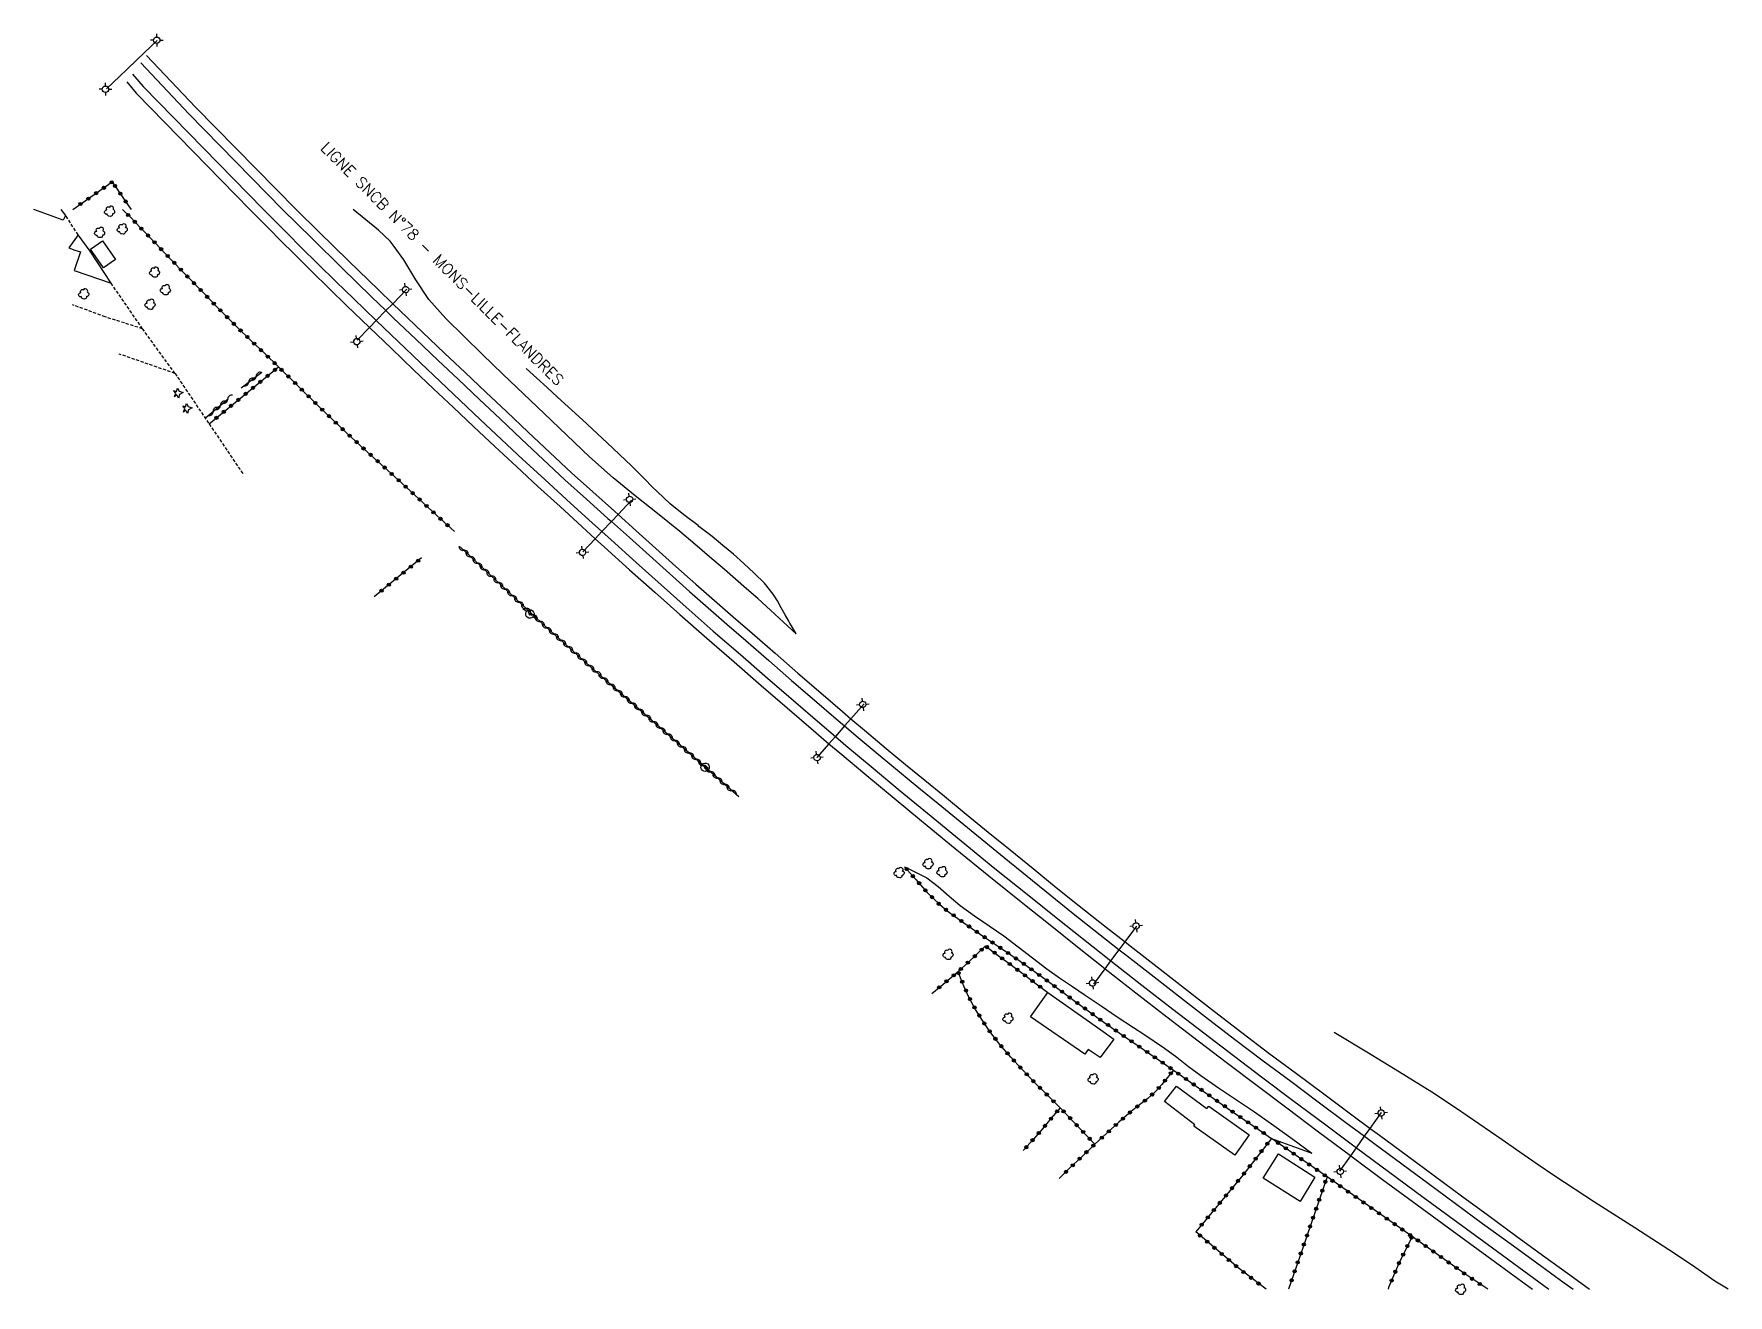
# Model space of a CAD drawing. Header units: millimetres. Extents: x 85000 to 86000, y 139999 to 141000.
# Drawn here: x 85077.6 to 85345.9, y 139999.1 to 140198.8 of the extents above; entities that cross this region are included whole.
import ezdxf
from ezdxf.enums import TextEntityAlignment as Align

# ---------------------------------------------------------------- set-up
doc = ezdxf.new("R2010")
doc.units = ezdxf.units.MM
doc.linetypes.add('DASHED', pattern=[0.75, 0.5, -0.25])
doc.layers.get('0').update_dxf_attribs({"linetype": 'CONTINUOUS'})
for name, color, linetype in [('W0104', 1, 'CONTINUOUS'), ('W0112', 1, 'DASHED'), ('W0211', 2, 'CONTINUOUS'), ('W0214', 2, 'CONTINUOUS'), ('W0300', 7, 'CONTINUOUS'), ('W0303', 7, 'CONTINUOUS'), ('W0310', 3, 'CONTINUOUS'), ('W0322', 7, 'CONTINUOUS'), ('W0323', 7, 'CONTINUOUS'), ('W0473', 7, 'CONTINUOUS'), ('W0610', 7, 'CONTINUOUS'), ('W0611', 7, 'CONTINUOUS'), ('W0700', 7, 'CONTINUOUS'), ('W0989', 7, 'CONTINUOUS')]:
    doc.layers.add(name, color=color, linetype=linetype)
doc.styles.get("Standard").update_dxf_attribs({"font": 'romans.shx', "width": 0.85})

# ---------------------------------------------------------------- blocks, each defined once
blk = doc.blocks.new('T303')
for p, q in [((-0.77, 0), (-0.28, 0.21)), ((-0.28, -0.21), (-0.77, 0)), ((-0.28, 0.21), (0, 0.83)), ((0, 0.83), (0.28, 0.21)), ((0.28, 0.21), (0.83, 0)), ((0.83, 0), (0.28, -0.21)), ((-0.49, -0.63), (-0.28, -0.21)), ((0, -0.35), (-0.49, -0.63)), ((0.56, -0.63), (0, -0.35)), ((0.28, -0.21), (0.56, -0.63))]:
    blk.add_line(p, q)
blk = doc.blocks.new('T610')
for p, q in [((-0.500001, 0), (-1.000002, 0)), ((0, 0.500001), (0, 1.000002)), ((0.500001, 0), (1.000002, 0)), ((0, -0.500001), (0, -1.000002))]:
    blk.add_line(p, q)
blk.add_ellipse((0, 0), major_axis=(-0.353554, 0.353554), ratio=1, start_param=3.926990817, end_param=10.2101761242)
blk = doc.blocks.new('T300')
for p, q in [((-0.8, 0.51), (-0.86, 0.34)), ((-0.86, 0.34), (-0.86, 0.17)), ((-0.86, 0.17), (-0.74, 0.06)), ((-0.69, 0.63), (-0.8, 0.51)), ((-0.8, -0.06), (-0.74, 0.06)), ((-0.74, 0.06), (-0.69, 0.11)), ((-0.57, 0.69), (-0.69, 0.63)), ((-0.46, 0.69), (-0.57, 0.69)), ((-0.29, 0.63), (-0.46, 0.69)), ((-0.29, 0.63), (-0.17, 0.74)), ((-0.23, 0.57), (-0.29, 0.63)), ((-0.17, 0.74), (-0.06, 0.8)), ((-0.06, 0.8), (0.06, 0.8)), ((0.06, 0.8), (0.23, 0.74)), ((0.23, 0.74), (0.34, 0.63)), ((0.34, 0.63), (0.4, 0.51)), ((0.46, 0.46), (0.34, 0.46)), ((0.4, 0.51), (0.4, 0.46)), ((0.57, 0.4), (0.46, 0.46)), ((0.57, 0.4), (0.69, 0.29)), ((0.69, 0.29), (0.74, 0.17)), ((0.74, 0.06), (0.69, -0.17)), ((0.74, 0.17), (0.74, 0.06)), ((-0.8, -0.17), (-0.8, -0.06)), ((-0.8, -0.23), (-0.8, -0.17)), ((-0.74, -0.34), (-0.8, -0.23)), ((-0.69, -0.4), (-0.74, -0.34)), ((-0.51, -0.46), (-0.69, -0.4)), ((-0.4, -0.46), (-0.51, -0.46)), ((-0.4, -0.46), (-0.34, -0.46)), ((-0.34, -0.46), (-0.34, -0.4)), ((-0.34, -0.51), (-0.34, -0.46)), ((-0.29, -0.63), (-0.34, -0.51)), ((-0.17, -0.74), (-0.29, -0.63)), ((-0.06, -0.8), (-0.17, -0.74)), ((0.06, -0.8), (-0.06, -0.8)), ((0.17, -0.74), (0.06, -0.8)), ((0.23, -0.69), (0.17, -0.74)), ((0.29, -0.46), (0.23, -0.46)), ((0.29, -0.63), (0.23, -0.69)), ((0.46, -0.4), (0.29, -0.46)), ((0.34, -0.51), (0.29, -0.63)), ((0.34, -0.51), (0.34, -0.46)), ((0.57, -0.34), (0.46, -0.4)), ((0.63, -0.29), (0.57, -0.34)), ((0.69, -0.17), (0.63, -0.29))]:
    blk.add_line(p, q)
blk = doc.blocks.new('croix')
for p, q in [((-3, 0), (3, 0)), ((0, -3), (0, 3))]:
    blk.add_line(p, q)
blk = doc.blocks.new('T818')
at = {"color": 16, "linetype": 'Continuous', "xscale": 0.0001666666666666667, "yscale": 0.0001666666666666667}
blk.add_blockref('croix', (0, 0), dxfattribs=at)
blk = doc.blocks.new('T473')
for p, q in [((-0.166667, 0.166667), (0.166667, -0.166667)), ((-0.166667, -0.166667), (0.166667, 0.166667)), ((0.500001, 0.500001), (1.000002, 1.000002)), ((-1.000002, -1.000002), (-0.500001, -0.500001))]:
    blk.add_line(p, q)
blk.add_ellipse((0, 0), major_axis=(0.471405, 0.471405), ratio=1, start_param=5.4977871438, end_param=11.780972451)
blk = doc.blocks.new('t323o')
at = {"color": 0, "linetype": 'Continuous'}
for radius in [0.25, 0.15]:
    blk.add_circle((0, 0), radius, dxfattribs=at)
blk = doc.blocks.new('t310o')
at = {"color": 0, "linetype": 'Continuous'}
for centre, start, end in [((-0.5, 0.38), 216.8699, 323.1304), ((0.5, -0.37), 36.8699, 143.1303)]:
    blk.add_arc(centre, 0.625, start, end, dxfattribs=at)
blk = doc.blocks.new('t322o')
at = {"color": 0, "linetype": 'Continuous'}
for radius in [0.25, 0.15]:
    blk.add_circle((0, 0), radius, dxfattribs=at)

msp = doc.modelspace()

# ---------------------------------------------------------------- linework, layer by layer
at = {"layer": 'W0104'}
for points in [[(85081.86, 140171), (85082.63, 140170.03), (85082.25, 140169.3), (85077.6, 140171)], [(85084.99, 140164.33), (85084.97, 140164.27)]]:
    msp.add_lwpolyline(points, dxfattribs=at)
for points in [[(85084.97, 140164.27), (85083.97, 140161.31), (85089.83, 140159.33), (85086.5, 140164.4), (85084.61, 140166.98), (85083.12, 140164.9), (85084.11, 140164.56)], [(85088.61, 140161.75), (85086.55, 140164.69), (85088.47, 140166.03), (85090.53, 140163.09)], [(85246.45, 140036.69), (85244.55, 140037.99), (85244.01, 140037.26), (85235.43, 140043.15), (85238.16, 140047.02), (85246.58, 140041.07), (85248.61, 140039.59)], [(85267.76, 140021.22), (85261.28, 140025.82), (85261.46, 140026.05), (85256.65, 140029.74), (85258.52, 140032.18), (85263.35, 140028.61), (85263.67, 140029.02), (85270.07, 140024.48)], [(85278.1, 140013.91), (85272.29, 140017.58), (85274.72, 140021.43), (85280.46, 140017.74)]]:
    msp.add_lwpolyline(points, close=True, dxfattribs=at)
at = {"layer": 'W0112'}
for points in [[(85084.61, 140166.98), (85082.63, 140170.03)], [(85099.95, 140145.03), (85094.8, 140152.1), (85089.83, 140159.33)], [(85094.8, 140152.1), (85088.89, 140153.98), (85083.72, 140155.89)], [(85099.95, 140145.03), (85091.13, 140148.09)], [(85099.95, 140145.03), (85105.35, 140137.04), (85110.72, 140129.09)]]:
    msp.add_lwpolyline(points, dxfattribs=at)
at = {"layer": 'W0211'}
for points in [[(85198.32, 140103.77), (85197.73, 140104.77), (85197.32, 140105.48), (85197.15, 140105.78), (85196.57, 140106.79), (85195.96, 140107.89), (85195.35, 140109), (85194.69, 140110.06), (85193.28, 140111.8), (85191.68, 140113.4), (85190.02, 140114.94), (85188.39, 140116.4), (85186.7, 140117.8), (85185, 140119.19), (85182.92, 140120.81), (85182.78, 140120.92), (85180.54, 140122.62), (85178.36, 140124.4), (85176.29, 140126.34), (85175.59, 140127.04), (85174.28, 140128.36), (85172.26, 140130.37), (85168.39, 140134.04), (85164.48, 140137.67), (85160.54, 140141.28), (85158.89, 140142.79), (85157.23, 140144.3), (85155.56, 140145.81)], [(85273.6, 140023.89), (85279.98, 140021.57)]]:
    msp.add_lwpolyline(points, dxfattribs=at)
at = {"layer": 'W0214'}
for points in [[(85198.32, 140103.77), (85196.29, 140105.65), (85194.27, 140107.52), (85192.23, 140109.38), (85190.47, 140110.92), (85188.71, 140112.45), (85186.94, 140113.97), (85184.6, 140115.99), (85182.25, 140118.01), (85179.88, 140120), (85176.36, 140122.83), (85172.8, 140125.62), (85169.31, 140128.49), (85165.61, 140131.83), (85161.99, 140135.26), (85158.39, 140138.7), (85155.12, 140141.79), (85151.87, 140144.89), (85148.66, 140148.02), (85145.74, 140150.86), (85142.85, 140153.72), (85140.16, 140156.75), (85138.1, 140159.82), (85136.21, 140163.02), (85134.64, 140165.12), (85134.02, 140165.95), (85132.16, 140167.72), (85130.15, 140169.36), (85128.14, 140171)], [(85215.49, 140066.91), (85216.66, 140066.34), (85217.84, 140065.76), (85218.98, 140065.13), (85220.81, 140063.78), (85222.54, 140062.25), (85224.29, 140060.77), (85226.57, 140059.14), (85228.89, 140057.58), (85231.18, 140055.98), (85233.47, 140054.24), (85235.72, 140052.47), (85238.01, 140050.74), (85240.02, 140049.33), (85242.05, 140047.97), (85244.08, 140046.6), (85246.62, 140044.88), (85249.16, 140043.16), (85251.71, 140041.45), (85253.36, 140040.38), (85255.01, 140039.3), (85256.64, 140038.2), (85258.57, 140036.77), (85260.46, 140035.3), (85262.38, 140033.86), (85265.2, 140031.91), (85268.05, 140030.01), (85270.9, 140028.08), (85273.94, 140025.93), (85276.96, 140023.75), (85279.98, 140021.57)], [(85345.89, 140000), (85343.81, 140001.31), (85340.61, 140003.49), (85337.41, 140005.67), (85331.1, 140009.74), (85324.76, 140013.79), (85318.48, 140017.91), (85315.68, 140019.81), (85312.89, 140021.73), (85310.1, 140023.65), (85306.41, 140026.19), (85302.72, 140028.72), (85299, 140031.2), (85293.88, 140034.41), (85288.7, 140037.53), (85283.52, 140040.65)]]:
    msp.add_lwpolyline(points, dxfattribs=at)
at = {"layer": 'W0310'}
for points in [[(85110.43, 140142.75), (85113.69, 140145.25)], [(85104.83, 140138.05), (85108.37, 140140.99)], [(85189.23, 140077.98), (85180.42, 140085.75), (85167.67, 140096.88), (85157.91, 140105.58), (85145.09, 140117.56)]]:
    msp.add_lwpolyline(points, dxfattribs=at)
at = {"layer": 'W0322'}
msp.add_lwpolyline([(85215.49, 140066.91), (85217.28, 140064.88), (85219.07, 140062.84), (85220.99, 140060.96), (85222.24, 140059.95), (85223.55, 140058.99), (85224.86, 140058.05), (85227.81, 140055.98), (85230.81, 140053.98), (85233.79, 140051.95), (85238.04, 140048.88), (85242.25, 140045.76), (85246.49, 140042.69), (85249.98, 140040.26), (85253.49, 140037.86), (85256.99, 140035.45), (85258.05, 140034.7), (85260.4, 140033.06), (85263.8, 140030.66), (85267.21, 140028.27), (85269.34, 140026.81), (85271.47, 140025.35), (85273.6, 140023.89)], dxfattribs=at)
at = {"layer": 'W0323'}
for points in [[(85083.76, 140171), (85088.05, 140173.98), (85090.02, 140175.34)], [(85090.02, 140175.34), (85092.61, 140171.57), (85093, 140171)], [(85144.2, 140119.97), (85141.4, 140122.55), (85138.6, 140125.13), (85135.8, 140127.71), (85132.6, 140130.62), (85129.39, 140133.52), (85126.21, 140136.46), (85122.9, 140139.64), (85119.63, 140142.85), (85116.35, 140146.06), (85114.15, 140148.16), (85111.95, 140150.25), (85109.77, 140152.37), (85107.01, 140155.14), (85104.28, 140157.94), (85101.55, 140160.76), (85099.2, 140163.19), (85096.85, 140165.64), (85094.5, 140168.08), (85092.88, 140169.75), (85091.66, 140171)], [(85105.35, 140137.04), (85116.35, 140146.06)], [(85138.97, 140115.8), (85131.49, 140109.67)], [(85219.82, 140046.85), (85221.23, 140048.02), (85222.65, 140049.19), (85223.95, 140050.31), (85224.04, 140050.39), (85225.48, 140051.7), (85226.89, 140053.03), (85228.31, 140054.37)], [(85228.31, 140054.37), (85229.53, 140053.45), (85230.75, 140052.54), (85231.98, 140051.62), (85234.04, 140050.09), (85236.1, 140048.55), (85238.16, 140047.02)], [(85240.13, 140028.73), (85238.09, 140030.75), (85236.04, 140032.77), (85234.06, 140034.85), (85232.3, 140036.77), (85230.58, 140038.75), (85228.99, 140040.8), (85227.82, 140042.54), (85226.72, 140044.33), (85225.73, 140046.17), (85225.1, 140047.54), (85224.52, 140048.92), (85223.95, 140050.31)], [(85258.05, 140034.7), (85257.13, 140033.55), (85256.21, 140032.41), (85255.23, 140031.32), (85253.99, 140030.22), (85252.67, 140029.2), (85251.36, 140028.16), (85249.42, 140026.46), (85247.51, 140024.73), (85245.61, 140023)], [(85239.95, 140017.57), (85241.57, 140019.11), (85243.59, 140021.05), (85245.61, 140023), (85240.13, 140028.73), (85238.72, 140027.08), (85237.31, 140025.42), (85235.89, 140023.78), (85234.32, 140022.01), (85234.25, 140021.93)], [(85273.6, 140023.89), (85269.05, 140018.1), (85261.59, 140009.08)], [(85307.83, 140000), (85304.04, 140002.55), (85296.3, 140008.07), (85295.85, 140008.38), (85282.38, 140017.79), (85279.25, 140019.98), (85273.6, 140023.89)], [(85282.38, 140017.79), (85277.9, 140004.73), (85276.29, 140000)], [(85272.74, 140000), (85268.3, 140003.4), (85261.59, 140009.08)], [(85295.85, 140008.38), (85293.69, 140003.97), (85292.14, 140000.28), (85292.05, 140000)]]:
    msp.add_lwpolyline(points, dxfattribs=at)
at = {"layer": 'W0611'}
for points in [[(85097.15, 140197.75), (85095.03, 140195.73), (85093.92, 140194.68), (85092.32, 140193.16), (85091.22, 140192.11), (85089.09, 140190.08)], [(85128.79, 140150.27), (85130.76, 140152.29), (85131.82, 140153.39), (85133.36, 140154.97), (85134.43, 140156.06), (85136.68, 140158.39)], [(85164.53, 140116.76), (85166.51, 140118.86), (85167.56, 140119.97), (85169.07, 140121.57), (85170.12, 140122.68), (85172.26, 140124.95)], [(85209.07, 140092.72), (85206.99, 140090.35), (85205.98, 140089.2), (85204.52, 140087.55), (85203.51, 140086.4), (85201.61, 140084.23)], [(85245.43, 140048.34), (85247.24, 140050.77), (85248.15, 140052), (85249.48, 140053.77), (85250.39, 140055), (85252.25, 140057.5)], [(85284.43, 140018.72), (85286.14, 140021.14), (85287.03, 140022.39), (85288.33, 140024.24), (85289.22, 140025.49), (85291.01, 140028.02)]]:
    msp.add_lwpolyline(points, dxfattribs=at)
at = {"layer": 'W0700'}
for points in [[(85116.99, 140171), (85102.12, 140186.12), (85094.55, 140194.18)], [(85119.14, 140171), (85103.22, 140187.19), (85095.43, 140195.38)], [(85092.31, 140191.18), (85093.8, 140189.38), (85111.82, 140171)], [(85093.21, 140192.39), (85094.9, 140190.44), (85113.96, 140171)], [(85111.82, 140171), (85114.82, 140167.95), (85116.78, 140165.98), (85118.75, 140164), (85121.55, 140161.23), (85124.36, 140158.48), (85127.18, 140155.74), (85130.69, 140152.35), (85130.76, 140152.29), (85134.21, 140148.97), (85137.74, 140145.6), (85140.89, 140142.61), (85144.04, 140139.62), (85147.21, 140136.64), (85150.6, 140133.46), (85154.01, 140130.3), (85157.43, 140127.14), (85160.94, 140123.93), (85164.45, 140120.72), (85166.51, 140118.86), (85167.98, 140117.52), (85171.94, 140113.95), (85175.91, 140110.39), (85179.9, 140106.84), (85184.18, 140103.08), (85188.47, 140099.34), (85192.78, 140095.62), (85196.91, 140092.05), (85201.05, 140088.49), (85203.51, 140086.4), (85205.22, 140084.95), (85209.51, 140081.34), (85213.82, 140077.76), (85218.15, 140074.18), (85223.48, 140069.82), (85228.84, 140065.47), (85234.2, 140061.15), (85238.52, 140057.69), (85242.85, 140054.24), (85247.19, 140050.81), (85247.24, 140050.77), (85252.1, 140046.97), (85257.02, 140043.16), (85261.96, 140039.37), (85266.63, 140035.82), (85271.32, 140032.27), (85276, 140028.75), (85281.05, 140024.95), (85286.11, 140021.17), (85286.14, 140021.14), (85291.19, 140017.4), (85296.68, 140013.36), (85302.19, 140009.33), (85307.69, 140005.32), (85312.61, 140001.71), (85314.93, 140000)], [(85113.96, 140171), (85115.91, 140169.03), (85117.87, 140167.05), (85119.83, 140165.09), (85122.62, 140162.32), (85125.43, 140159.58), (85128.25, 140156.84), (85131.75, 140153.45), (85131.82, 140153.39), (85135.27, 140150.08), (85138.8, 140146.71), (85141.94, 140143.72), (85145.09, 140140.73), (85148.25, 140137.75), (85151.65, 140134.58), (85155.05, 140131.42), (85158.46, 140128.27), (85161.97, 140125.06), (85165.48, 140121.85), (85167.56, 140119.97), (85169.01, 140118.66), (85172.96, 140115.09), (85176.93, 140111.53), (85180.91, 140107.99), (85185.18, 140104.23), (85189.48, 140100.5), (85193.78, 140096.77), (85197.91, 140093.21), (85202.05, 140089.65), (85204.52, 140087.55), (85206.2, 140086.12), (85210.49, 140082.51), (85214.8, 140078.93), (85219.12, 140075.37), (85224.45, 140071), (85229.8, 140066.66), (85235.16, 140062.34), (85239.48, 140058.88), (85243.8, 140055.44), (85248.14, 140052.01), (85248.15, 140052), (85253.04, 140048.18), (85257.96, 140044.37), (85262.89, 140040.59), (85267.56, 140037.03), (85272.24, 140033.5), (85276.92, 140029.97), (85281.97, 140026.18), (85287.03, 140022.39), (85292.1, 140018.63), (85297.59, 140014.59), (85303.09, 140010.57), (85308.6, 140006.55), (85313.52, 140002.94), (85317.52, 140000)], [(85116.99, 140171), (85121.68, 140166.38), (85126.37, 140161.75), (85131.08, 140157.15), (85133.36, 140154.97), (85134.57, 140153.8), (85138.07, 140150.47), (85141.57, 140147.14), (85144.85, 140144.04), (85148.14, 140140.95), (85151.42, 140137.86), (85154.83, 140134.62), (85158.25, 140131.39), (85161.69, 140128.18), (85165.09, 140125.11), (85168.51, 140122.06), (85169.07, 140121.57), (85171.93, 140119.02), (85175.08, 140116.17), (85178.23, 140113.32), (85181.4, 140110.49), (85184.37, 140107.89), (85187.36, 140105.31), (85190.34, 140102.73), (85193.96, 140099.57), (85197.58, 140096.41), (85201.21, 140093.27), (85204.66, 140090.32), (85205.98, 140089.2), (85208.13, 140087.39), (85211.61, 140084.47), (85214.67, 140081.93), (85217.74, 140079.42), (85220.82, 140076.9), (85224.28, 140074.06), (85227.76, 140071.23), (85231.23, 140068.39), (85234.87, 140065.42), (85238.52, 140062.46), (85242.18, 140059.51), (85246.45, 140056.14), (85249.48, 140053.77), (85250.73, 140052.8), (85255.02, 140049.46), (85259.32, 140046.11), (85263.62, 140042.77), (85267.94, 140039.46), (85272.28, 140036.19), (85276.63, 140032.94), (85280.98, 140029.7), (85285.38, 140026.42), (85288.33, 140024.24), (85289.79, 140023.16), (85294.2, 140019.89), (85298.47, 140016.73), (85302.74, 140013.58), (85307.02, 140010.44), (85311.32, 140007.3), (85315.62, 140004.17), (85319.92, 140001.04), (85321.35, 140000)], [(85119.14, 140171), (85122.75, 140167.47), (85127.44, 140162.84), (85132.15, 140158.25), (85134.43, 140156.06), (85135.62, 140154.91), (85139.12, 140151.58), (85142.63, 140148.25), (85145.9, 140145.16), (85149.18, 140142.06), (85152.47, 140138.97), (85155.89, 140135.73), (85159.29, 140132.5), (85162.73, 140129.31), (85166.11, 140126.25), (85169.53, 140123.21), (85170.12, 140122.68), (85172.95, 140120.15), (85176.11, 140117.3), (85179.25, 140114.46), (85182.41, 140111.64), (85185.37, 140109.05), (85188.36, 140106.47), (85191.35, 140103.88), (85194.97, 140100.72), (85198.58, 140097.57), (85202.21, 140094.43), (85205.65, 140091.49), (85206.99, 140090.35), (85209.11, 140088.55), (85212.59, 140085.64), (85215.64, 140083.12), (85218.71, 140080.6), (85221.78, 140078.09), (85225.25, 140075.25), (85228.72, 140072.41), (85232.2, 140069.58), (85235.84, 140066.61), (85239.48, 140063.65), (85243.13, 140060.71), (85247.39, 140057.34), (85250.39, 140055), (85251.67, 140054), (85255.96, 140050.67), (85260.26, 140047.32), (85264.56, 140043.99), (85268.87, 140040.68), (85273.19, 140037.41), (85277.54, 140034.17), (85281.9, 140030.93), (85286.3, 140027.65), (85289.22, 140025.49), (85290.7, 140024.39), (85295.11, 140021.12), (85299.38, 140017.97), (85303.65, 140014.81), (85307.93, 140011.67), (85312.22, 140008.54), (85316.52, 140005.41), (85320.82, 140002.28), (85323.94, 140000)]]:
    msp.add_lwpolyline(points, dxfattribs=at)

# ---------------------------------------------------------------- block references
at = {"layer": 'W0300', "rotation": 276.2800217580792}
for p in [(85089.59, 140170.62), (85088, 140167.26), (85091.59, 140167.81), (85096.7, 140160.97), (85098.42, 140158.18), (85085.49, 140157.53), (85095.99, 140155.88), (85219.2, 140067.31), (85214.61, 140065.89), (85221.4, 140066.03), (85222.36, 140052.95), (85231.84, 140042.83), (85245.33, 140033.22), (85303.53, 139999.91)]:
    msp.add_blockref('T300', p, dxfattribs=at)
at = {"layer": 'W0303', "rotation": 276.2800217580792}
for p in [(85100.41, 140141.92), (85101.85, 140139.5)]:
    msp.add_blockref('T303', p, dxfattribs=at)
at = {"layer": 'W0310'}
for p, rotation in [((85112.81, 140144.58), 37.45293419228425), ((85111.62, 140143.66), 37.45293419228425), ((85105.99, 140139.01), 39.75608599122156), ((85107.14, 140139.97), 39.75608599122156), ((85108.29, 140140.93), 39.75608599122156), ((85145.67, 140117.02), 136.949309568459), ((85146.76, 140116), 136.949309568459), ((85147.86, 140114.97), 136.949309568459), ((85148.95, 140113.95), 136.949309568459), ((85150.05, 140112.92), 136.949309568459), ((85151.15, 140111.9), 136.949309568459), ((85152.24, 140110.88), 136.949309568459), ((85153.34, 140109.85), 136.949309568459), ((85154.43, 140108.83), 136.949309568459), ((85155.53, 140107.8), 136.949309568459), ((85156.63, 140106.78), 136.949309568459), ((85157.72, 140105.76), 136.949309568459), ((85158.84, 140104.75), 138.2809201902602), ((85159.96, 140103.76), 138.2809201902602), ((85161.08, 140102.76), 138.2809201902602), ((85162.2, 140101.76), 138.2809201902602), ((85163.32, 140100.76), 138.2809201902602), ((85164.44, 140099.76), 138.2809201902602), ((85165.56, 140098.76), 138.2809201902602), ((85166.68, 140097.77), 138.2809201902602), ((85167.8, 140096.77), 138.8796575726884), ((85168.93, 140095.78), 138.8796575726884), ((85170.06, 140094.8), 138.8796575726884), ((85171.19, 140093.81), 138.8796575726884), ((85172.32, 140092.82), 138.8796575726884), ((85173.45, 140091.84), 138.8796575726884), ((85174.58, 140090.85), 138.8796575726884), ((85175.71, 140089.86), 138.8796575726884), ((85176.84, 140088.88), 138.8796575726884), ((85177.97, 140087.89), 138.8796575726884), ((85179.1, 140086.9), 138.8796575726884), ((85180.23, 140085.92), 138.8796575726884), ((85181.35, 140084.93), 138.5731062618513), ((85182.48, 140083.93), 138.5731062618513), ((85183.6, 140082.94), 138.5731062618513), ((85184.73, 140081.95), 138.5731062618513), ((85185.85, 140080.96), 138.5731062618513), ((85186.98, 140079.96), 138.5731062618513), ((85188.1, 140078.97), 138.5731062618513)]:
    msp.add_blockref('t310o', p, dxfattribs=dict(at, rotation=rotation))
at = {"layer": 'W0322'}
for p, rotation in [((85215.8, 140066.55), 311.3052456268486), ((85216.79, 140065.43), 311.3052456268486), ((85217.78, 140064.3), 311.3033180765217), ((85218.77, 140063.17), 311.3033180765217), ((85219.82, 140062.1), 315.601508394661), ((85220.89, 140061.05), 315.601508394661), ((85222.05, 140060.1), 321.1789678737988), ((85223.26, 140059.21), 323.7614157146754), ((85224.47, 140058.33), 324.2726017769503), ((85225.7, 140057.46), 325.0144868404055), ((85226.93, 140056.6), 325.0144868404055), ((85228.16, 140055.75), 326.1998161820799), ((85229.41, 140054.92), 326.1998161820799), ((85230.65, 140054.08), 326.1998161820799), ((85231.89, 140053.24), 325.7328088085449), ((85233.13, 140052.39), 325.7328088085449), ((85234.36, 140051.53), 324.1889483565685), ((85235.58, 140050.66), 324.1889483565685), ((85236.8, 140049.78), 324.1889483565685), ((85238.01, 140048.9), 324.1889483565685), ((85239.22, 140048.01), 323.4997897535131), ((85240.42, 140047.12), 323.4997897535131), ((85241.63, 140046.22), 323.4997897535131), ((85242.84, 140045.34), 324.0401771881659), ((85244.05, 140044.46), 324.0401771881659), ((85245.27, 140043.58), 324.0401771881659), ((85246.48, 140042.69), 324.0401771881659), ((85247.71, 140041.84), 325.1471246856764), ((85248.94, 140040.98), 325.1471246856764), ((85250.18, 140040.12), 325.5845188662371), ((85251.41, 140039.28), 325.5845188662371), ((85252.65, 140038.43), 325.5845188662371), ((85253.89, 140037.58), 325.4463551289412), ((85255.12, 140036.73), 325.4463551289412), ((85256.36, 140035.88), 325.4463551289412), ((85257.59, 140035.02), 324.9754356575698), ((85258.82, 140034.16), 325.0014294665284), ((85260.05, 140033.3), 325.0014294665284), ((85261.27, 140032.44), 324.8366318198721), ((85262.5, 140031.58), 324.8366318198721), ((85263.73, 140030.71), 324.8366318198721), ((85264.96, 140029.85), 325.0733601774899), ((85266.19, 140028.99), 325.0733601774899), ((85267.42, 140028.14), 325.4297592949227), ((85268.65, 140027.29), 325.4297592949227), ((85269.89, 140026.43), 325.5406186879287), ((85271.12, 140025.59), 325.5406186879287), ((85272.36, 140024.74), 325.5463623915321)]:
    msp.add_blockref('t322o', p, dxfattribs=dict(at, rotation=rotation))
at = {"layer": 'W0323'}
for p, rotation in [((85088.69, 140174.42), 34.7495081074731), ((85089.92, 140175.28), 34.7495081074731), ((85090.45, 140174.71), 304.4434134425426), ((85084.99, 140171.86), 34.75351791496499), ((85086.23, 140172.71), 34.75351791496499), ((85087.46, 140173.57), 34.75351791496499), ((85091.3, 140173.48), 304.4434134425426), ((85092.15, 140172.24), 304.4434134425426), ((85092.54, 140170.1), 134.2354835775464), ((85093.59, 140169.02), 134.1464622950386), ((85094.63, 140167.95), 133.9362114713207), ((85095.67, 140166.87), 133.9362114713207), ((85096.71, 140165.79), 133.9362114713207), ((85097.75, 140164.7), 133.8167169378173), ((85098.79, 140163.62), 133.8167169378173), ((85099.83, 140162.54), 133.984011934541), ((85100.87, 140161.46), 133.984011934541), ((85101.91, 140160.38), 134.0787922369933), ((85102.96, 140159.31), 134.0787922369933), ((85104, 140158.23), 134.0787922369933), ((85105.05, 140157.15), 134.2545964255113), ((85106.09, 140156.08), 134.2545964255113), ((85107.14, 140155.01), 134.9378795548074), ((85108.2, 140153.94), 134.9378795548074), ((85109.26, 140152.88), 134.9378795548074), ((85110.33, 140151.83), 135.8797636701111), ((85111.41, 140150.79), 135.8797636701111), ((85112.49, 140149.75), 136.3861327382092), ((85113.57, 140148.71), 136.3861327382092), ((85114.66, 140147.68), 136.3997812144446), ((85115.74, 140146.64), 136.3997812144446), ((85115.79, 140145.6), 39.34776727475714), ((85116.82, 140145.6), 135.5300105942667), ((85112.31, 140142.75), 39.34776727475714), ((85113.47, 140143.7), 39.34776727475714), ((85114.63, 140144.65), 39.34776727475714), ((85117.89, 140144.55), 135.5300105942667), ((85118.97, 140143.5), 135.5300105942667), ((85120.04, 140142.45), 135.5300105942667), ((85108.83, 140139.89), 39.34776727475714), ((85109.99, 140140.84), 39.34776727475714), ((85111.15, 140141.79), 39.34776727475714), ((85121.11, 140141.4), 135.5300105942667), ((85122.18, 140140.35), 135.5300105942667), ((85106.51, 140137.99), 39.34776727475714), ((85107.67, 140138.94), 39.34776727475714), ((85123.25, 140139.3), 136.1749067908733), ((85124.33, 140138.26), 136.1749067908733), ((85125.41, 140137.22), 136.1749067908733), ((85126.5, 140136.19), 137.2479441750405), ((85127.6, 140135.17), 137.2479441750405), ((85128.71, 140134.15), 137.2479441750405), ((85129.81, 140133.14), 137.857261348832), ((85130.92, 140132.13), 137.857261348832), ((85132.04, 140131.13), 137.857261348832), ((85133.15, 140130.12), 137.7539242739932), ((85134.26, 140129.11), 137.7539242739932), ((85135.37, 140128.1), 137.7539242739932), ((85136.47, 140127.09), 137.4063279942477), ((85137.58, 140126.07), 137.4063279942477), ((85138.68, 140125.06), 137.2999702906689), ((85139.78, 140124.04), 137.2999702906689), ((85140.89, 140123.02), 137.2999702906689), ((85141.99, 140122.01), 137.3212431234077), ((85143.09, 140120.99), 137.3212431234077), ((85138.45, 140115.37), 219.3324614864791), ((85136.13, 140113.47), 219.3324614864791), ((85137.29, 140114.42), 219.3324614864791), ((85132.65, 140110.62), 219.3324614864791), ((85133.81, 140111.57), 219.3324614864791), ((85134.97, 140112.52), 219.3324614864791), ((85227.7, 140053.79), 43.3134795730402), ((85228.54, 140054.19), 323.1751402954535), ((85225.51, 140051.73), 43.27186204053477), ((85226.6, 140052.76), 43.27186204053477), ((85229.74, 140053.3), 323.1751402960005), ((85230.94, 140052.4), 323.2276717029945), ((85232.14, 140051.5), 323.2906442801907), ((85222.13, 140048.77), 39.64967003276914), ((85223.27, 140049.73), 40.65913993616203), ((85224.04, 140050.09), 112.48793507441), ((85224.4, 140050.72), 42.2915202590803), ((85224.61, 140048.71), 112.502521853896), ((85233.35, 140050.6), 323.2906442801907), ((85234.55, 140049.71), 323.3576246929373), ((85235.75, 140048.81), 323.3576246929373), ((85220.97, 140047.81), 39.69363418274219), ((85225.2, 140047.32), 114.7190938481804), ((85225.84, 140045.97), 118.3266898387457), ((85236.96, 140047.92), 323.3530420051707), ((85226.55, 140044.65), 118.3266898387457), ((85227.31, 140043.36), 121.4502537450864), ((85228.12, 140042.09), 124.1451475469947), ((85228.96, 140040.85), 124.1451475469947), ((85229.87, 140039.66), 127.6934484871621), ((85230.81, 140038.49), 131.0270743491579), ((85231.79, 140037.36), 131.0270743491579), ((85232.79, 140036.24), 132.4228079966416), ((85233.8, 140035.13), 132.4228079966416), ((85234.83, 140034.04), 133.7439006152704), ((85235.87, 140032.96), 133.7439006152704), ((85256.72, 140033.04), 231.3036277563266), ((85257.65, 140034.21), 231.297574555211), ((85236.93, 140031.9), 135.2678012010921), ((85238, 140030.84), 135.2678012010921), ((85239.06, 140029.78), 135.2679330237442), ((85253.54, 140029.87), 217.6856115841389), ((85254.68, 140030.84), 221.5590660364431), ((85255.75, 140031.89), 227.9108378260722), ((85238.68, 140027.03), 229.5902719462766), ((85239.65, 140028.17), 229.5932573388125), ((85240.66, 140028.17), 133.7074491165916), ((85241.7, 140027.09), 133.7074491165916), ((85250.06, 140027.02), 221.2068490147896), ((85251.18, 140028.01), 221.2068490147896), ((85252.35, 140028.95), 218.4134223879523), ((85236.73, 140024.75), 229.1440845528272), ((85237.71, 140025.89), 229.5902719462766), ((85242.73, 140026), 133.7074491165916), ((85243.77, 140024.92), 133.7074491165916), ((85247.83, 140025.01), 222.2946293517895), ((85248.94, 140026.02), 222.2946293517895), ((85234.75, 140022.5), 228.3503272566244), ((85235.75, 140023.62), 228.3503272566244), ((85244.28, 140021.72), 43.91580354543069), ((85244.8, 140023.84), 133.7074491165916), ((85245.36, 140022.76), 43.91580354543069), ((85246.72, 140024.01), 222.2946293515717), ((85272.01, 140021.87), 231.8204723601567), ((85272.94, 140023.05), 231.8204723601567), ((85274.62, 140023.18), 145.320658016485), ((85275.85, 140022.33), 145.320658016485), ((85277.09, 140021.47), 145.320658016485), ((85242.12, 140019.64), 43.92998617765562), ((85243.2, 140020.68), 43.92998617765562), ((85270.16, 140019.51), 231.8204723601567), ((85271.08, 140020.69), 231.8204723601567), ((85278.32, 140020.62), 145.320658016485), ((85279.55, 140019.77), 145.0596774486707), ((85280.78, 140018.91), 145.0596774486707), ((85241.04, 140018.6), 43.35186339971046), ((85267.32, 140016.02), 230.4131020697926), ((85268.28, 140017.17), 230.4131020697926), ((85269.23, 140018.33), 231.8204723601567), ((85282.01, 140018.05), 145.0596774486707), ((85282.12, 140017.03), 251.0718805104228), ((85283.24, 140017.19), 145.0642529340306), ((85284.47, 140016.33), 145.0642529340306), ((85265.41, 140013.7), 230.4131020697926), ((85266.37, 140014.86), 230.4131020697926), ((85281.14, 140014.19), 251.0718805104228), ((85281.63, 140015.61), 251.0718805104228), ((85285.7, 140015.47), 145.0642529340306), ((85286.93, 140014.61), 145.0642529340306), ((85288.16, 140013.75), 145.0642529340306), ((85263.5, 140011.39), 230.4131020697926), ((85264.46, 140012.55), 230.4131020697926), ((85280.17, 140011.35), 251.0718805104228), ((85280.66, 140012.77), 251.0718805104228), ((85289.39, 140012.89), 145.0642529340306), ((85290.62, 140012.03), 145.0642529340306), ((85291.85, 140011.18), 145.0642529340306), ((85262.26, 140008.51), 139.7571351124895), ((85262.54, 140010.24), 230.4131020697926), ((85279.2, 140008.52), 251.0718805104228), ((85279.68, 140009.94), 251.0718805104228), ((85293.08, 140010.32), 145.0642529340306), ((85294.31, 140009.46), 145.0642529340306), ((85295.54, 140008.6), 145.0642529340306), ((85295.76, 140008.19), 243.8990198882898), ((85263.41, 140007.54), 139.7571351124895), ((85264.55, 140006.57), 139.7571351124895), ((85265.7, 140005.6), 139.7571351124895), ((85278.22, 140005.68), 251.0718805104228), ((85278.71, 140007.1), 251.0718805104228), ((85294.44, 140005.5), 243.8990198882898), ((85295.1, 140006.85), 243.8990198882898), ((85296.77, 140007.74), 144.5148543561456), ((85297.99, 140006.86), 144.5148543561456), ((85299.21, 140005.99), 144.5148543561456), ((85266.84, 140004.64), 139.7571351124895), ((85267.99, 140003.67), 139.7571351124895), ((85269.16, 140002.74), 142.5219962234641), ((85277.25, 140002.84), 251.1839318790966), ((85277.74, 140004.26), 251.1839318790966), ((85293.19, 140002.78), 247.2490236572062), ((85293.78, 140004.15), 243.8990198882898), ((85300.43, 140005.12), 144.5148543561456), ((85301.65, 140004.25), 144.5148543561456), ((85302.87, 140003.38), 144.5148543561456), ((85270.35, 140001.83), 142.5219962234641), ((85271.54, 140000.91), 142.5219962234641), ((85276.77, 140001.42), 251.1839318790966), ((85292.61, 140001.39), 247.2490236572062), ((85304.1, 140002.51), 146.0650092454623), ((85305.34, 140001.67), 146.0650092454623), ((85306.58, 140000.84), 146.0650092454623)]:
    msp.add_blockref('t323o', p, dxfattribs=dict(at, rotation=rotation))
at = {"layer": 'W0473', "rotation": 276.2800217580792}
for p in [(85156.15, 140106.93), (85183.9, 140082.67)]:
    msp.add_blockref('T473', p, dxfattribs=at)
at = {"layer": 'W0610'}
for p in [(85097.06, 140197.79), (85088.94, 140190.03)]:
    msp.add_blockref('T610', p, dxfattribs=at)
at = {"layer": 'W0610', "rotation": 276.2800217580792}
for p in [(85136.47, 140158.3), (85128.74, 140150.05), (85171.94, 140125.07), (85164.48, 140116.69), (85208.86, 140092.61), (85201.61, 140084.2), (85252.14, 140057.54), (85245.25, 140048.5), (85290.95, 140027.92), (85284.47, 140018.66)]:
    msp.add_blockref('T610', p, dxfattribs=at)
at = {"layer": 'W0611'}
for p, rotation in [((85097.15, 140197.75), 133.5724124852856), ((85093.92, 140194.68), 133.5623721072057), ((85095.03, 140195.73), 133.5705546738314), ((85091.22, 140192.11), 133.5665248622211), ((85092.32, 140193.16), 133.5705546738314), ((85089.09, 140190.08), 133.5665248622211), ((85134.43, 140156.06), 315.7998890316503), ((85136.68, 140158.39), 315.7998890316503), ((85131.82, 140153.39), 315.80951959838), ((85133.36, 140154.97), 315.794254125585), ((85130.76, 140152.29), 315.7681354821989), ((85128.79, 140150.27), 315.8040998432736), ((85172.26, 140124.95), 316.6759017738394), ((85169.07, 140121.57), 316.6940222657075), ((85170.12, 140122.68), 316.6759017738394), ((85166.51, 140118.86), 316.6940222657075), ((85167.56, 140119.97), 316.6787192268721), ((85164.53, 140116.76), 316.6846853971121), ((85209.07, 140092.72), 138.6996442499174), ((85205.98, 140089.2), 138.7114877979382), ((85206.99, 140090.35), 138.7084278731901), ((85203.51, 140086.4), 138.7040292313646), ((85204.52, 140087.55), 138.683716248773), ((85201.61, 140084.23), 138.7040292313646), ((85252.25, 140057.5), 323.3177997039079), ((85250.39, 140055), 323.3177997039079), ((85248.15, 140052), 323.3058093068199), ((85249.48, 140053.77), 323.3397007054815), ((85247.24, 140050.77), 323.3173420812335), ((85245.43, 140048.34), 323.3227481759615), ((85291.01, 140028.02), 324.7220626916004), ((85289.22, 140025.49), 324.7220626916004), ((85287.03, 140022.39), 324.7336398622436), ((85288.33, 140024.24), 324.7104308794439), ((85286.14, 140021.14), 324.6798794432864), ((85284.43, 140018.72), 324.7248869748222)]:
    msp.add_blockref('T818', p, dxfattribs=dict(at, rotation=rotation))

# ---------------------------------------------------------------- texts
at = {"layer": 'W0989'}
msp.add_text('LIGNE SNCB N°78 - MONS-LILLE-FLANDRES', height=1.75, rotation=314.9287, dxfattribs=at).set_placement((85142.29, 140162.39), align=Align.MIDDLE_CENTER)

doc.saveas('drawing.dxf')
